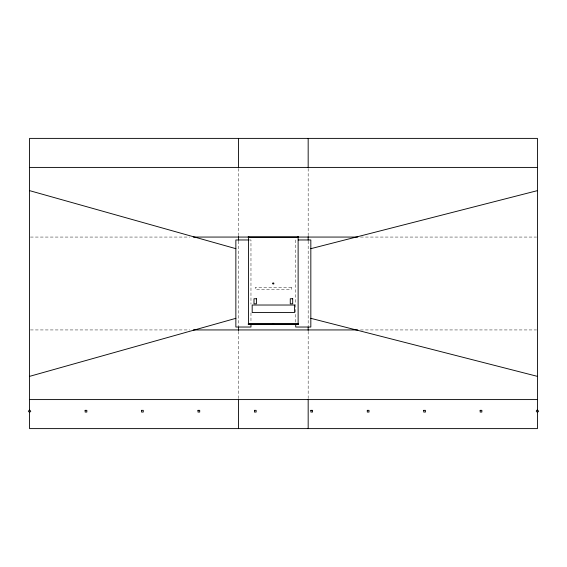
<?xml version="1.0" encoding="UTF-8"?>
<svg xmlns="http://www.w3.org/2000/svg" width="567" height="567" viewBox="0 0 567 567"><rect width="100%" height="100%" fill="white"/><g stroke="black" fill="none" stroke-linecap="round" stroke-linejoin="round"><path stroke-width="0.43" stroke-dasharray="2.83 2.13" d="M30.441 237.063L189.711 237.063M360.477 237.063L536.559 237.063M249.289 239.969L250.968 239.969L250.968 304.167M30.441 329.937L189.711 329.937M360.477 329.937L536.559 329.937M308.172 168.477L308.172 235.723M308.172 241.032L308.172 325.968M308.172 331.277L308.172 398.523M295.712 239.969L295.712 322.637M250.968 312.963L250.968 322.637M238.516 168.477L238.516 235.723M238.516 241.032L238.516 325.968M238.516 331.277L238.516 398.523M291.481 287.37L255.207 287.37L255.207 289.305L291.481 289.305L291.481 287.37"/><path stroke-width="0.85" d="M29.562 409.984L28.35 411.195L29.562 412.407L30.767 411.195L29.562 409.984L29.562 138.391L537.438 138.391L537.438 410.026L536.588 410.338L536.233 411.195L537.438 412.407L538.65 411.195L537.438 409.984M29.562 376.368L235.858 318.328M310.829 248.672L537.438 190.632M29.562 167.414L537.438 167.414M193.248 237.063L248.991 237.063M297.654 237.063L357.827 237.063M248.452 239.969L235.858 239.969L235.858 327.031L250.968 327.031L250.968 324.395M298.235 239.969L310.829 239.969L310.829 327.031L295.712 327.031L295.712 324.395M248.552 323.771L298.129 323.771M248.552 324.133L298.129 324.133M193.248 329.937L357.827 329.937M29.562 399.586L537.438 399.586M310.829 318.328L537.438 376.368M29.562 190.632L235.858 248.672M537.438 411.798L537.438 428.609L29.562 428.609L29.562 411.798M308.172 138.391L308.172 167.591M308.172 236.602L308.172 240.146M308.172 326.854L308.172 330.398M308.172 399.409L308.172 428.609M298.129 236.701L298.129 324.494M297.831 324.43L297.831 323.828L298.433 323.828L298.433 324.43L248.254 324.43L248.254 323.828L248.856 323.828L248.856 324.43M273.641 324.43L273.641 323.828L273.039 323.828L273.039 324.43M248.552 236.701L248.552 324.494M238.516 138.391L238.516 167.591M238.516 236.602L238.516 240.146M238.516 326.854L238.516 330.398M238.516 399.409L238.516 428.609M272.77 283.167L273.01 284.074L273.918 283.833L273.677 282.926L272.77 283.167M85.135 410.338L85.135 412.053L86.843 412.053L86.843 410.338L85.135 410.338M141.566 410.338L141.566 412.053L143.274 412.053L143.274 410.338L141.566 410.338M197.996 410.338L197.996 412.053L199.712 412.053L199.712 410.338L197.996 410.338M254.427 410.338L254.427 412.053L256.142 412.053L256.142 410.338L254.427 410.338M310.858 410.338L310.858 412.053L312.573 412.053L312.573 410.338L310.858 410.338M367.288 410.338L367.288 412.053L369.004 412.053L369.004 410.338L367.288 410.338M423.726 410.338L423.726 412.053L425.434 412.053L425.434 410.338L423.726 410.338M480.157 410.338L480.157 412.053L481.865 412.053L481.865 410.338L480.157 410.338M298.433 236.765L248.254 236.765L248.254 237.367L298.433 237.367L298.433 236.765M256.412 298.738L253.995 298.738L253.995 303.813L256.412 303.813L256.412 298.738M292.692 298.738L290.269 298.738L290.269 303.813L292.692 303.813L292.692 298.738M294.507 305.025L252.18 305.025L252.18 312.523L294.507 312.523L294.507 305.025"/></g></svg>
